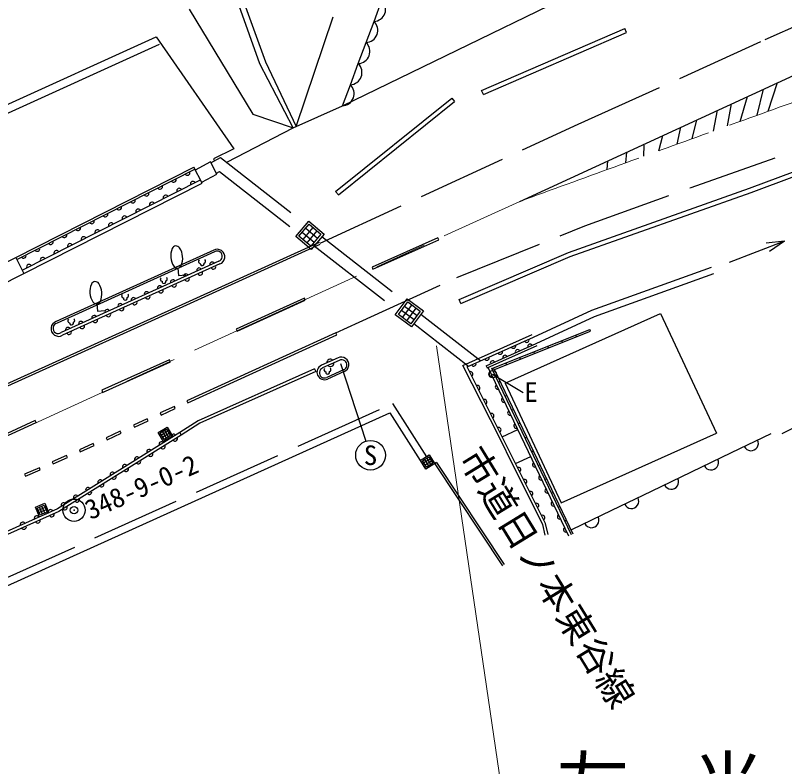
# Model space of a CAD drawing. Units: millimetres, scale not verified. Extents: x 40000 to 680000, y 20000 to 380000.
# Drawn here: x 392118 to 443898, y 262858 to 313413 of the extents above; entities that cross this region are included whole.
import ezdxf
from ezdxf.enums import TextEntityAlignment as Align

# ---------------------------------------------------------------- set-up
doc = ezdxf.new("R2010")
doc.units = ezdxf.units.MM
doc.header["$LTSCALE"] = 1000
doc.header["$PDMODE"] = 32
doc.header["$PDSIZE"] = 500
doc.linetypes.add('CHAIN', pattern=[18.5, 12, -1.5, 3.5, -1.5])
doc.linetypes.add('DASHED', pattern=[7.5, 6, -1.5])
for name, color, linetype, lineweight in [('M-BGD', 7, 'Continuous', 25), ('M-BGD-EXST', 7, 'Continuous', 25), ('M-BMK', 2, 'CHAIN', 13), ('M-BMK-HTXT', 7, 'Continuous', 13), ('M-BMK-SRVR', 3, 'Continuous', 25), ('M-STR-HTXT', 7, 'Continuous', 13), ('M-STR-STRC', 7, 'Continuous', 25)]:
    doc.layers.add(name, color=color, linetype=linetype, lineweight=lineweight)
doc.styles.add('ＭＳ ゴシック', font='')
doc.styles.get('ＭＳ ゴシック').set_extended_font_data('MS Gothic')

msp = doc.modelspace()

# ---------------------------------------------------------------- linework, layer by layer
at = {"layer": 'M-BGD'}
for p, q in [((416258, 313009), (416789, 314430)), ((411022, 305936), (413499, 313322)), ((415727, 311588), (416258, 313009)), ((423499, 308365), (433145, 312540)), ((423618, 308089), (433265, 312265)), ((433265, 312265), (433145, 312540)), ((373677, 299308), (401592, 311968)), ((373845, 298780), (401820, 311467)), ((415196, 310167), (415727, 311588)), ((414665, 308746), (415196, 310167)), ((414134, 307325), (414665, 308746)), ((423618, 308089), (423499, 308365)), ((413672, 301572), (421488, 307841)), ((413859, 301338), (421676, 307607)), ((421488, 307841), (421676, 307607)), ((405251, 303548), (404229, 303000)), ((405686, 302738), (405251, 303548)), ((392212, 296990), (404199, 303056)), ((404695, 302130), (404128, 303188)), ((404664, 302189), (405686, 302738)), ((392572, 296275), (404577, 302351)), ((413672, 301572), (413859, 301338)), ((411208, 298555), (411884, 299355)), ((411884, 299355), (412684, 298679)), ((411433, 298822), (412233, 298146)), ((412151, 299130), (411474, 298330)), ((411658, 299089), (412459, 298412)), ((412417, 298905), (411741, 298104)), ((412008, 297879), (411208, 298555)), ((412684, 298679), (412008, 297879)), ((443885, 298229), (440156, 296780)), ((443885, 298229), (442658, 298074)), ((443885, 298229), (442875, 297514)), ((405465, 297612), (394870, 292816)), ((405514, 297503), (394919, 292706)), ((392144, 297123), (392684, 296052)), ((405803, 296865), (395208, 292069)), ((405885, 296683), (395291, 291886)), ((417898, 293286), (418525, 294132)), ((418525, 294132), (419371, 293504)), ((422098, 294023), (421980, 294299)), ((418179, 293077), (418807, 293923)), ((418316, 293850), (419162, 293222)), ((418461, 292868), (419089, 293714)), ((418743, 292658), (417898, 293286)), ((418107, 293568), (418953, 292940)), ((419371, 293504), (418743, 292658)), ((425093, 288669), (435549, 293354)), ((435549, 293354), (439321, 285297)), ((424197, 289647), (430782, 292270)), ((424361, 289583), (430827, 292159)), ((430827, 292159), (430783, 292270)), ((429886, 291784), (429842, 291895)), ((423818, 289825), (427180, 291334)), ((423879, 289689), (427241, 291197)), ((428005, 291035), (427960, 291146)), ((428945, 291409), (428901, 291521)), ((427064, 290660), (427019, 290771)), ((413838, 290371), (412717, 289867)), ((413920, 290189), (412799, 289685)), ((425182, 289911), (425138, 290022)), ((426123, 290285), (426079, 290397)), ((412259, 289638), (412341, 289455)), ((414207, 289550), (413085, 289046)), ((423818, 289825), (423879, 289689)), ((429376, 278363), (423942, 289717)), ((429556, 278449), (424197, 289647)), ((424361, 289583), (424197, 289647)), ((429665, 278501), (424361, 289583)), ((414256, 289441), (413135, 288937)), ((424752, 288766), (424644, 288714)), ((425093, 288669), (428864, 280612)), ((425198, 287833), (425090, 287781)), ((425645, 286900), (425537, 286848)), ((446390, 286559), (443707, 285264)), ((426092, 285967), (425983, 285915)), ((401868, 285311), (402298, 285570)), ((402127, 284882), (401868, 285311)), ((402384, 285427), (401955, 285168)), ((402011, 285398), (402270, 284969)), ((402154, 285484), (402413, 285055)), ((402298, 285570), (402556, 285141)), ((403177, 285343), (403285, 285174)), ((424895, 285053), (425936, 285551)), ((402470, 285284), (402041, 285025)), ((402556, 285141), (402127, 284882)), ((426538, 285033), (426430, 284982)), ((428864, 280612), (439321, 285297)), ((442973, 285264), (440290, 283968)), ((426985, 284100), (426877, 284048)), ((440290, 283968), (437607, 282673)), ((419523, 283432), (419943, 283696)), ((419787, 283012), (419523, 283432)), ((420031, 283556), (419611, 283292)), ((419663, 283520), (419927, 283100)), ((420119, 283416), (419699, 283152)), ((420207, 283276), (419787, 283012)), ((419803, 283608), (420067, 283188)), ((419943, 283696), (420207, 283276)), ((420345, 283245), (424902, 276370)), ((420472, 283325), (425027, 276453)), ((425789, 283248), (426805, 283734)), ((427432, 283167), (427323, 283115)), ((427878, 282234), (427770, 282182)), ((437607, 282673), (434924, 281378)), ((428325, 281301), (428217, 281249)), ((434924, 281378), (432241, 280083)), ((393592, 280258), (394057, 280451)), ((393785, 279793), (393592, 280258)), ((394121, 280296), (393656, 280103)), ((394186, 280141), (393720, 279948)), ((393940, 279857), (393747, 280322)), ((394095, 279921), (393902, 280387)), ((394057, 280451), (394250, 279986)), ((428771, 280367), (428663, 280316)), ((394250, 279986), (393785, 279793)), ((432241, 280083), (429558, 278788)), ((429218, 279434), (429110, 279382))]:
    msp.add_line(p, q, dxfattribs=at)
at = {"layer": 'M-BGD', "linetype": 'DASHED'}
for p, q in [((405279, 303495), (405935, 303847)), ((405935, 303847), (411686, 299353)), ((405657, 302791), (405853, 302896)), ((405853, 302896), (411169, 298742)), ((412749, 298523), (418349, 294147)), ((412232, 297912), (417872, 293504)), ((419416, 293313), (423441, 290169)), ((418939, 292671), (422615, 289798))]:
    msp.add_line(p, q, dxfattribs=at)
at = {"layer": 'M-BGD'}
for points in [[(406341, 303530), (410815, 305844), (414134, 307325), (436499, 318215)], [(403808, 313831), (408094, 306772), (410815, 305844), (408577, 310155), (407178, 314060)], [(407509, 314238), (408959, 310295), (411022, 305936)], [(401592, 311968), (406833, 304429), (405457, 303768), (405531, 303631)], [(421980, 294299), (429347, 297463), (441537, 301782), (453822, 306362)], [(422098, 294023), (429456, 297184), (441640, 301500), (453936, 306085)], [(376621, 289302), (388615, 295352), (392144, 297123), (404128, 303188)], [(377488, 288395), (389155, 294281), (392684, 296052), (404695, 302130)], [(426989, 291760), (430919, 293572), (438969, 296472)], [(427180, 291334), (431098, 293140), (439132, 296034)], [(427775, 278443), (427621, 279151), (425610, 283158), (424717, 284963), (422245, 289851), (426907, 291943)], [(427970, 278486), (427811, 279218), (425789, 283248), (424895, 285053), (422518, 289755), (426989, 291760)], [(412259, 289638), (404432, 286138), (403177, 285343)], [(412341, 289455), (404526, 285962), (403285, 285174)], [(320914, 260653), (329586, 260896), (335603, 261050), (338556, 261275), (340570, 261448), (342561, 261651), (352497, 263044), (354488, 263386), (362332, 265047), (364282, 265538), (373930, 268322), (388040, 273559), (390838, 274707), (417322, 286658), (419363, 283449)], [(403177, 285343), (394945, 280209), (389328, 277694)], [(403283, 285173), (395039, 280032), (389410, 277511)], [(419363, 283449), (419974, 283834), (420345, 283245)], [(420472, 283325), (419756, 282874), (419385, 283463)]]:
    msp.add_lwpolyline(points, dxfattribs=at)
at = {"layer": 'M-BGD', "linetype": 'DASHED'}
for points in [[(412636, 298095), (430008, 306083), (442597, 311784), (450168, 315181)], [(413692, 292055), (415249, 292763), (421825, 295778), (430454, 299251), (437597, 301829), (453389, 307415)], [(320900, 261153), (329572, 261395), (335578, 261549), (338516, 261773), (340523, 261945), (342501, 262147), (352420, 263538), (354394, 263877), (362220, 265534), (364152, 266021), (373773, 268797), (387858, 274024), (390640, 275166), (417511, 287292), (419786, 283716)]]:
    msp.add_lwpolyline(points, dxfattribs=at)
at = {"layer": 'M-BGD'}
for points in [[(412026, 297668), (410996, 298537), (411866, 299567), (412896, 298697)], [(417688, 293255), (418494, 294342), (419581, 293535), (418774, 292449)], [(402093, 284745), (401731, 285345), (402331, 285708), (402694, 285107)], [(393730, 279662), (393461, 280312), (394111, 280581), (394380, 279931)]]:
    msp.add_lwpolyline(points, close=True, dxfattribs=at)
for centre, radius, start, end in [((416219, 313833), 825, 272.7288, 46.2994), ((415688, 312412), 825, 272.729, 46.2994), ((415157, 310991), 825, 272.7294, 46.2991), ((414626, 309570), 825, 272.7288, 46.2994), ((414095, 308149), 825, 272.729, 46.2994), ((402770, 302359), 173, 214.5514, 19.1352), ((403689, 302824), 173, 214.5515, 19.1345), ((401851, 301894), 173, 214.5515, 19.1345), ((404072, 302069), 173, 34.5591, 199.1278), ((400932, 301429), 173, 214.5514, 19.1352), ((403153, 301604), 173, 34.5591, 199.1278), ((400013, 300964), 173, 214.5515, 19.1345), ((401314, 300673), 173, 34.5592, 199.1271), ((402233, 301139), 173, 34.5592, 199.1271), ((399094, 300499), 173, 214.5514, 19.1352), ((400395, 300208), 173, 34.5584, 199.1285), ((398175, 300033), 173, 214.5515, 19.1345), ((399476, 299743), 173, 34.5584, 199.1285), ((397256, 299568), 173, 214.5514, 19.1352), ((398557, 299278), 173, 34.5584, 199.1285), ((396337, 299103), 173, 214.5515, 19.1345), ((397638, 298813), 173, 34.5584, 199.1285), ((395418, 298638), 173, 214.5514, 19.1352), ((396719, 298348), 173, 34.5591, 199.1278), ((393580, 297708), 173, 214.5514, 19.1352), ((394499, 298173), 173, 214.5515, 19.1345), ((395799, 297882), 173, 34.5591, 199.1278), ((392661, 297243), 173, 214.5515, 19.1345), ((394880, 297417), 173, 34.5592, 199.1271), ((405704, 297160), 511, 290.7887, 117.9228), ((405697, 297201), 352, 287.5322, 121.1795), ((393961, 296952), 173, 34.5592, 199.1271), ((405366, 296654), 162, 28.594, 200.1182), ((393042, 296487), 173, 34.5584, 199.1285), ((404484, 296255), 162, 28.5934, 200.1188), ((405439, 296494), 162, 208.594, 20.1182), ((403601, 295855), 162, 28.594, 200.1159), ((403673, 295694), 162, 208.5952, 20.117), ((404556, 296094), 162, 208.5942, 20.1174), ((401835, 295055), 162, 28.594, 200.1182), ((402718, 295455), 162, 28.5942, 200.1174), ((402790, 295295), 162, 208.5934, 20.1188), ((400952, 294656), 162, 28.5931, 200.1174), ((401907, 294895), 162, 208.5942, 20.1174), ((400069, 294256), 162, 28.5942, 200.1174), ((400142, 294096), 162, 208.5934, 20.1188), ((401025, 294495), 162, 208.596, 20.1156), ((398303, 293457), 162, 28.5952, 200.117), ((399186, 293856), 162, 28.5942, 200.1174), ((399259, 293696), 162, 208.5934, 20.1188), ((397420, 293057), 162, 28.5934, 200.1188), ((398376, 293296), 162, 208.594, 20.116), ((395027, 292327), 513, 107.8116, 300.8999), ((395003, 292360), 356, 103.508, 305.2042), ((396537, 292657), 162, 28.5942, 200.1174), ((397493, 292897), 162, 208.5942, 20.1174), ((395654, 292258), 162, 28.5958, 200.1164), ((395727, 292097), 162, 208.594, 20.1182), ((396610, 292497), 162, 208.5934, 20.1188), ((426536, 291572), 164, 209.0305, 19.2939), ((425642, 291171), 164, 209.0299, 19.2945), ((426761, 291142), 154, 25.4964, 202.828), ((424748, 290770), 164, 209.0307, 19.2954), ((425080, 290388), 154, 25.4943, 202.8307), ((425921, 290765), 154, 25.4946, 202.8299), ((413304, 290060), 215, 41.7963, 186.5842), ((413333, 289996), 215, 221.7945, 6.5847), ((414051, 289908), 510, 293.7658, 114.6139), ((414085, 289879), 351, 290.3648, 118.0144), ((422960, 289968), 164, 209.0305, 19.2939), ((423854, 290369), 164, 209.0299, 19.2945), ((424240, 290011), 154, 25.4964, 202.828), ((412930, 289404), 510, 114.7406, 293.6396), ((412933, 289361), 350, 112.5443, 295.8358), ((422731, 289272), 178, 305.8167, 107.8219), ((424162, 289285), 162, 119.7605, 291.3911), ((423207, 288332), 178, 305.8167, 107.8219), ((424580, 288412), 162, 119.7607, 291.3926), ((423682, 287391), 178, 305.8169, 107.8233), ((424998, 287538), 162, 119.7587, 291.3929), ((424157, 286451), 178, 305.8174, 107.8212), ((425416, 286665), 162, 119.7605, 291.3911), ((425834, 285792), 162, 119.7607, 291.3926), ((424633, 285511), 178, 305.8174, 107.8212), ((402772, 285076), 162, 36.2494, 207.6466), ((402865, 284927), 162, 216.3311, 27.5656), ((441633, 284613), 497, 205.3723, 26.1643), ((401949, 284563), 162, 36.2515, 207.6461), ((402040, 284413), 162, 216.3311, 27.5656), ((401126, 284049), 162, 36.2494, 207.6466), ((401216, 283898), 162, 216.3303, 27.5672), ((400302, 283536), 162, 36.2486, 207.6474), ((400391, 283384), 162, 216.3303, 27.5672), ((427088, 283172), 162, 119.7605, 291.3911), ((438950, 283318), 497, 205.3728, 26.1638), ((399479, 283022), 162, 36.2494, 207.6466), ((399567, 282870), 162, 216.3303, 27.5672), ((425991, 282844), 150, 296.7496, 116.5405), ((398656, 282509), 162, 36.2494, 207.6466), ((398742, 282356), 162, 216.3311, 27.5663), ((427506, 282298), 162, 119.7607, 291.3926), ((436267, 282023), 497, 205.3728, 26.1633), ((397833, 281996), 162, 36.2494, 207.6466), ((397918, 281842), 162, 216.3311, 27.5656), ((426395, 282039), 150, 296.7517, 116.5402), ((397009, 281482), 162, 36.2486, 207.6474), ((397093, 281328), 162, 216.3311, 27.5656), ((426800, 281233), 150, 296.7517, 116.5402), ((427924, 281425), 162, 119.7605, 291.3911), ((396186, 280969), 162, 36.2494, 207.6458), ((396269, 280814), 162, 216.3303, 27.5672), ((428342, 280551), 162, 119.7605, 291.3911), ((433584, 280727), 497, 205.3728, 26.1633), ((394486, 279979), 172, 31.5908, 196.6588), ((395363, 280455), 162, 36.2494, 207.6466), ((395445, 280300), 162, 216.3299, 27.566), ((427204, 280427), 150, 296.7496, 116.5405), ((393550, 279560), 172, 31.5908, 196.6588), ((394561, 279843), 173, 211.7181, 16.5319), ((427609, 279621), 150, 296.7496, 116.5405), ((428760, 279678), 162, 119.7607, 291.3926), ((430901, 279432), 497, 205.3723, 26.1643), ((392614, 279140), 172, 31.5914, 196.6582), ((393622, 279423), 173, 211.7198, 16.5301), ((392684, 279002), 173, 211.719, 16.5314), ((429178, 278805), 162, 119.7607, 291.3926)]:
    msp.add_arc(centre, radius, start, end, dxfattribs=at)
at = {"layer": 'M-BGD-EXST'}
for p, q in [((403044, 296400), (403088, 295902)), ((403088, 295902), (403586, 295946)), ((397602, 294002), (397646, 293504)), ((397646, 293504), (398144, 293548)), ((414003, 289984), (415713, 284762)), ((424242, 289266), (426300, 288027))]:
    msp.add_line(p, q, dxfattribs=at)
for centre, radius in [((424242, 289266), 250), ((416024, 283811), 1000)]:
    msp.add_circle(centre, radius, dxfattribs=at)
for centre, radius, start, end in [((402936, 297612), 283, 33.133, 156.988), ((402106, 297070), 1275, 336.988, 33.133), ((403841, 297224), 1268, 156.811, 213.31), ((404583, 296857), 136, 135.6607, 262.5339), ((404697, 296703), 133, 171.3742, 18.7468), ((404783, 296875), 136, 287.5871, 54.4603), ((403019, 296683), 283, 213.133, 336.988), ((402004, 295653), 136, 135.6621, 262.5296), ((402204, 295670), 136, 287.5888, 54.4591), ((398399, 294826), 1268, 156.811, 213.31), ((397495, 295214), 283, 33.133, 156.988), ((396664, 294672), 1275, 336.988, 33.133), ((402119, 295498), 133, 171.3752, 18.7457), ((399402, 294534), 136, 135.661, 262.5313), ((399602, 294551), 136, 287.5896, 54.46), ((397577, 294285), 283, 213.133, 336.988), ((399516, 294379), 133, 171.3752, 18.7457), ((395780, 292868), 136, 135.6619, 262.5322), ((395894, 292714), 133, 171.3742, 18.7468), ((395979, 292886), 136, 287.5888, 54.4591), ((413024, 289551), 136, 135.661, 262.5313), ((413223, 289569), 136, 287.5904, 54.4569), ((413138, 289397), 133, 171.3752, 18.7457)]:
    msp.add_arc(centre, radius, start, end, dxfattribs=at)
at = {"layer": 'M-BMK'}
msp.add_line((387341, 283179), (426076, 300899), dxfattribs=at)
msp.add_arc((1842114, -3579066), 4130289, 109.67539, 110.05013, dxfattribs=at)
at = {"layer": 'M-BMK-SRVR'}
msp.add_circle((396065, 280114), 750, dxfattribs=at)
msp.add_point((396065, 280114), dxfattribs=at)
at = {"layer": 'M-STR-HTXT'}
msp.add_line((420473, 291169), (425297, 258291), dxfattribs=at)
at = {"layer": 'M-STR-STRC'}
for p, q in [((426076, 300899), (451280, 312512)), ((442791, 306958), (443415, 308888)), ((442043, 306689), (442480, 308457)), ((440911, 306281), (441393, 307956)), ((440062, 305974), (440319, 307461)), ((439113, 305632), (439379, 307028)), ((437674, 305112), (437980, 306384)), ((436667, 304747), (436913, 305892)), ((435438, 304303), (435689, 305328)), ((434423, 304690), (434406, 303929)), ((433210, 303495), (433269, 304213)), ((431952, 303038), (431989, 303623)), ((420558, 298442), (416126, 296468)), ((411569, 294384), (406983, 292304)), ((413759, 291908), (413697, 292045)), ((403722, 287340), (413759, 291908)), ((402492, 290239), (397928, 288182)), ((401924, 286520), (402880, 286949)), ((393456, 286159), (388835, 284044)), ((400129, 285709), (401055, 286131)), ((398301, 284856), (399238, 285296)), ((396487, 284046), (397422, 284470)), ((394663, 283223), (395623, 283666)), ((392798, 282393), (393794, 282829))]:
    msp.add_line(p, q, dxfattribs=at)
for points in [[(416126, 296468), (416187, 296331), (420619, 298305), (420558, 298442)], [(317526, 273044), (323266, 272837), (328920, 272853), (335343, 273190), (341214, 273707), (347193, 274485), (353138, 275496), (359358, 276807), (364880, 278276), (370972, 280087), (376888, 282152), (383156, 284672), (392551, 288904), (403655, 293940), (412641, 298018)], [(317534, 273194), (323269, 272987), (328916, 273003), (335332, 273339), (341198, 273856), (347171, 274634), (353110, 275644), (359323, 276952), (364840, 278420), (370926, 280229), (376836, 282293), (383097, 284810), (392489, 289040), (403593, 294076), (412579, 298154)], [(406983, 292304), (407045, 292167), (411631, 294248), (411569, 294384)], [(413697, 292045), (403660, 287477), (403722, 287340)], [(397928, 288182), (397989, 288045), (402554, 290102), (402492, 290239)], [(402880, 286949), (402819, 287086), (401862, 286657), (401924, 286520)], [(388835, 284044), (388898, 283907), (393518, 286023), (393456, 286159)], [(401055, 286131), (400993, 286268), (400067, 285845), (400129, 285709)], [(399238, 285296), (399175, 285432), (398238, 284992), (398301, 284856)], [(397422, 284470), (397360, 284607), (396425, 284183), (396487, 284046)], [(395623, 283666), (395561, 283802), (394601, 283359), (394663, 283223)], [(393794, 282829), (393734, 282967), (392738, 282530), (392798, 282393)]]:
    msp.add_lwpolyline(points, dxfattribs=at)

# ---------------------------------------------------------------- texts
at = {"layer": 'M-BGD-EXST', "style": 'ＭＳ ゴシック'}
for s, p in [('E', (426828, 288061)), ('S', (416024, 283811))]:
    msp.add_text(s, height=1320, dxfattribs=at).set_placement(p, align=Align.MIDDLE_CENTER)
at = {"layer": 'M-BMK-HTXT', "style": 'ＭＳ ゴシック'}
msp.add_text('市道日ノ本東谷線', height=1833, rotation=301.536, dxfattribs=at).set_placement((421447, 283360), align=Align.BOTTOM_LEFT)
at = {"layer": 'M-BMK-HTXT', "insert": (428487, 259342), "char_height": 3666, "attachment_point": 7, "style": 'ＭＳ ゴシック'}
msp.add_mtext('\\T1.82;友光', dxfattribs=at)
at = {"layer": 'M-BMK-SRVR', "style": 'ＭＳ ゴシック'}
msp.add_text('348-9-0-2', height=1320, rotation=23.772, dxfattribs=at).set_placement((401026, 280713), align=Align.BOTTOM_CENTER)

doc.saveas('drawing.dxf')
